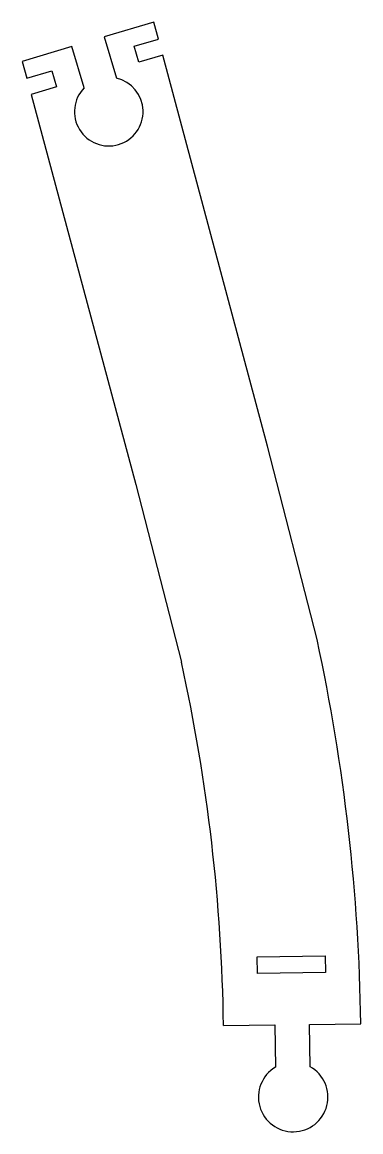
# Model space of a CAD drawing. Header units: millimetres. Extents: x -20 to 20, y -65 to 65.
import ezdxf

# ---------------------------------------------------------------- set-up
doc = ezdxf.new("R2010")
doc.units = ezdxf.units.MM
doc.layers.get('0').update_dxf_attribs({"linetype": 'CONTINUOUS'})

msp = doc.modelspace()

# ---------------------------------------------------------------- linework, layer by layer
for p, q in [((-4.4, 64.89), (-10.2, 63.16)), ((-3.87, 62.91), (-4.4, 64.89)), ((-10.2, 63.16), (-8.77, 58.33)), ((-6.7, 62.07), (-3.87, 62.91)), ((-13.99, 62.04), (-19.79, 60.31)), ((-12.55, 57.2), (-13.99, 62.04)), ((-6.14, 60.2), (-6.7, 62.07)), ((-3.37, 61.02), (-6.14, 60.2)), ((8.9, 15.33), (-3.37, 61.02)), ((-19.79, 60.31), (-19.26, 58.33)), ((-19.26, 58.33), (-16.33, 59.2)), ((-16.33, 59.2), (-15.77, 57.33)), ((-15.77, 57.33), (-18.75, 56.44)), ((-18.75, 56.44), (-6.51, 10.82)), ((14.68, -7.3), (8.9, 15.33)), ((-6.51, 10.82), (-1.17, -9.95)), ((7.68, -44.37), (15.62, -44.25)), ((7.7, -46.32), (7.68, -44.37)), ((15.62, -44.25), (15.65, -46.2)), ((15.65, -46.2), (7.7, -46.32)), ((3.74, -52.42), (9.74, -52.34)), ((9.74, -52.34), (9.81, -57.3)), ((13.79, -52.28), (19.79, -52.2)), ((13.86, -57.24), (13.79, -52.28))]:
    msp.add_line(p, q)
for centre, radius, start, end in [((-9.67, 54.43), 4.01, -223.8889, 77.0359), ((-207.94, -55.36), 227.75, 0.7955, 12.182), ((-207.94, -55.36), 211.7, 0.795, 12.3874), ((11.88, -60.78), 4.06, -239.2482, 60.8518)]:
    msp.add_arc(centre, radius, start, end)

doc.saveas('drawing.dxf')
